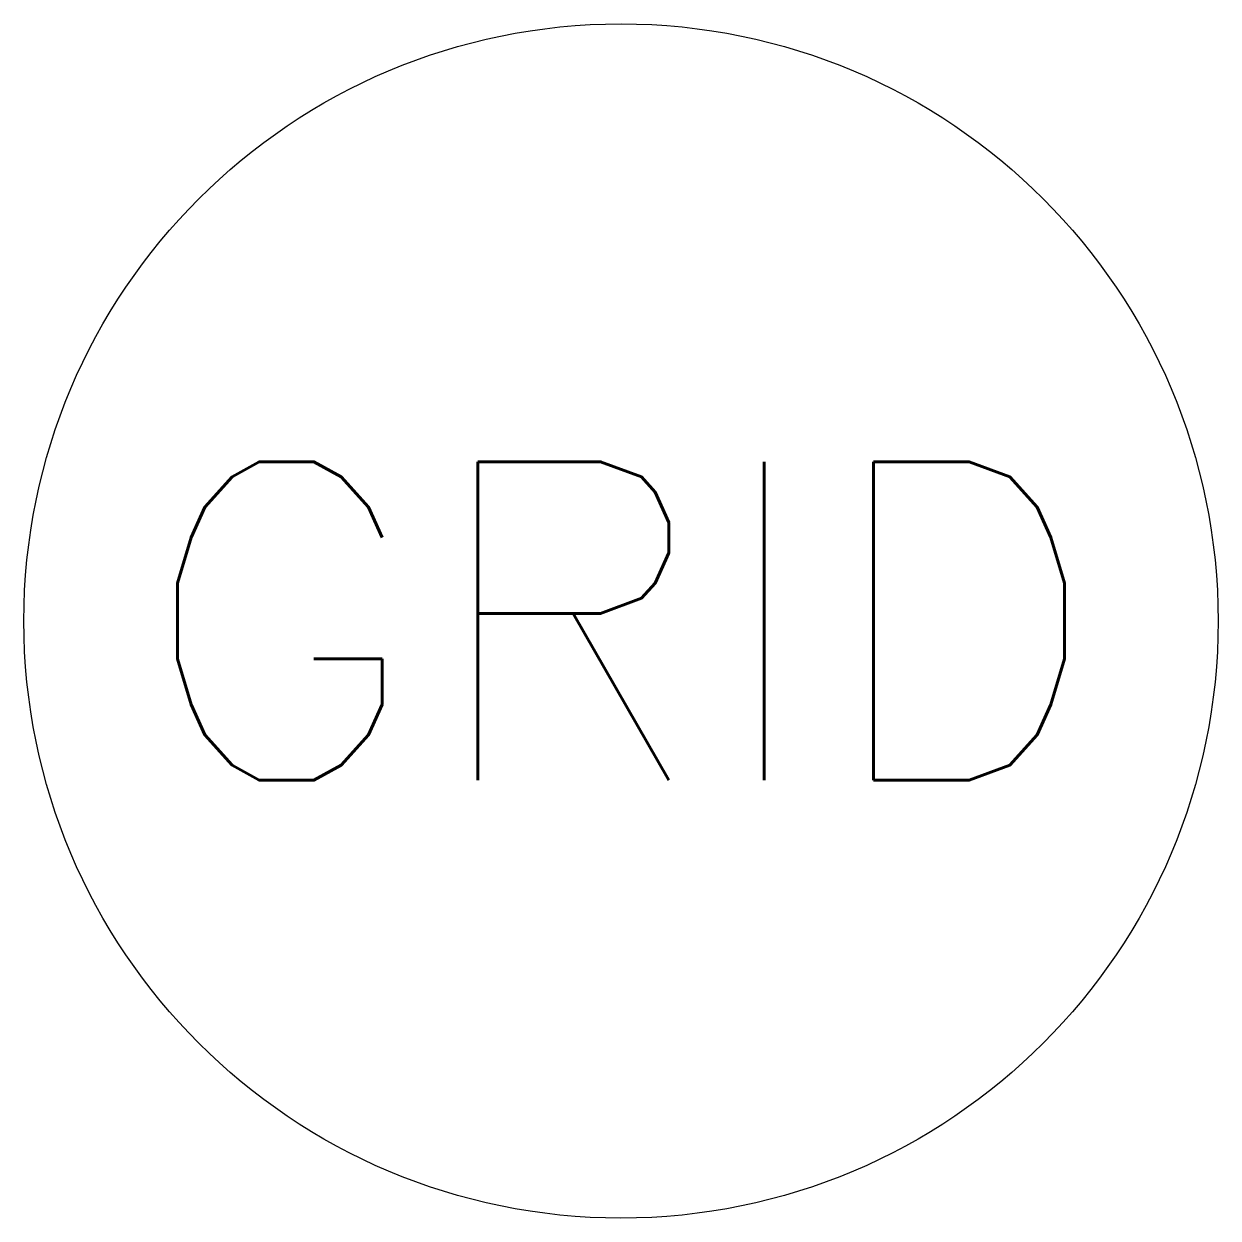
# Model space of a CAD drawing. Extents: x -0.188 to 0.188, y -0.188 to 0.188.
import ezdxf
from ezdxf.enums import TextEntityAlignment as Align

# ---------------------------------------------------------------- set-up
doc = ezdxf.new("R2010")
doc.units = 0
doc.header["$MEASUREMENT"] = 0
doc.layers.get('0').update_dxf_attribs({"linetype": 'CONTINUOUS'})
doc.styles.get("Standard").update_dxf_attribs({"font": 'SIMPLEX.SHX'})

msp = doc.modelspace()

# ---------------------------------------------------------------- linework, layer by layer
at = {"linetype": 'Continuous'}
msp.add_circle((0, 0), 0.1875, dxfattribs=at)

# ---------------------------------------------------------------- texts
at = {"color": 0, "linetype": 'Continuous'}
msp.add_attdef('GRID', text='XX', height=0.1, dxfattribs=at).set_placement((0, 0), align=Align.MIDDLE)

doc.saveas('drawing.dxf')
